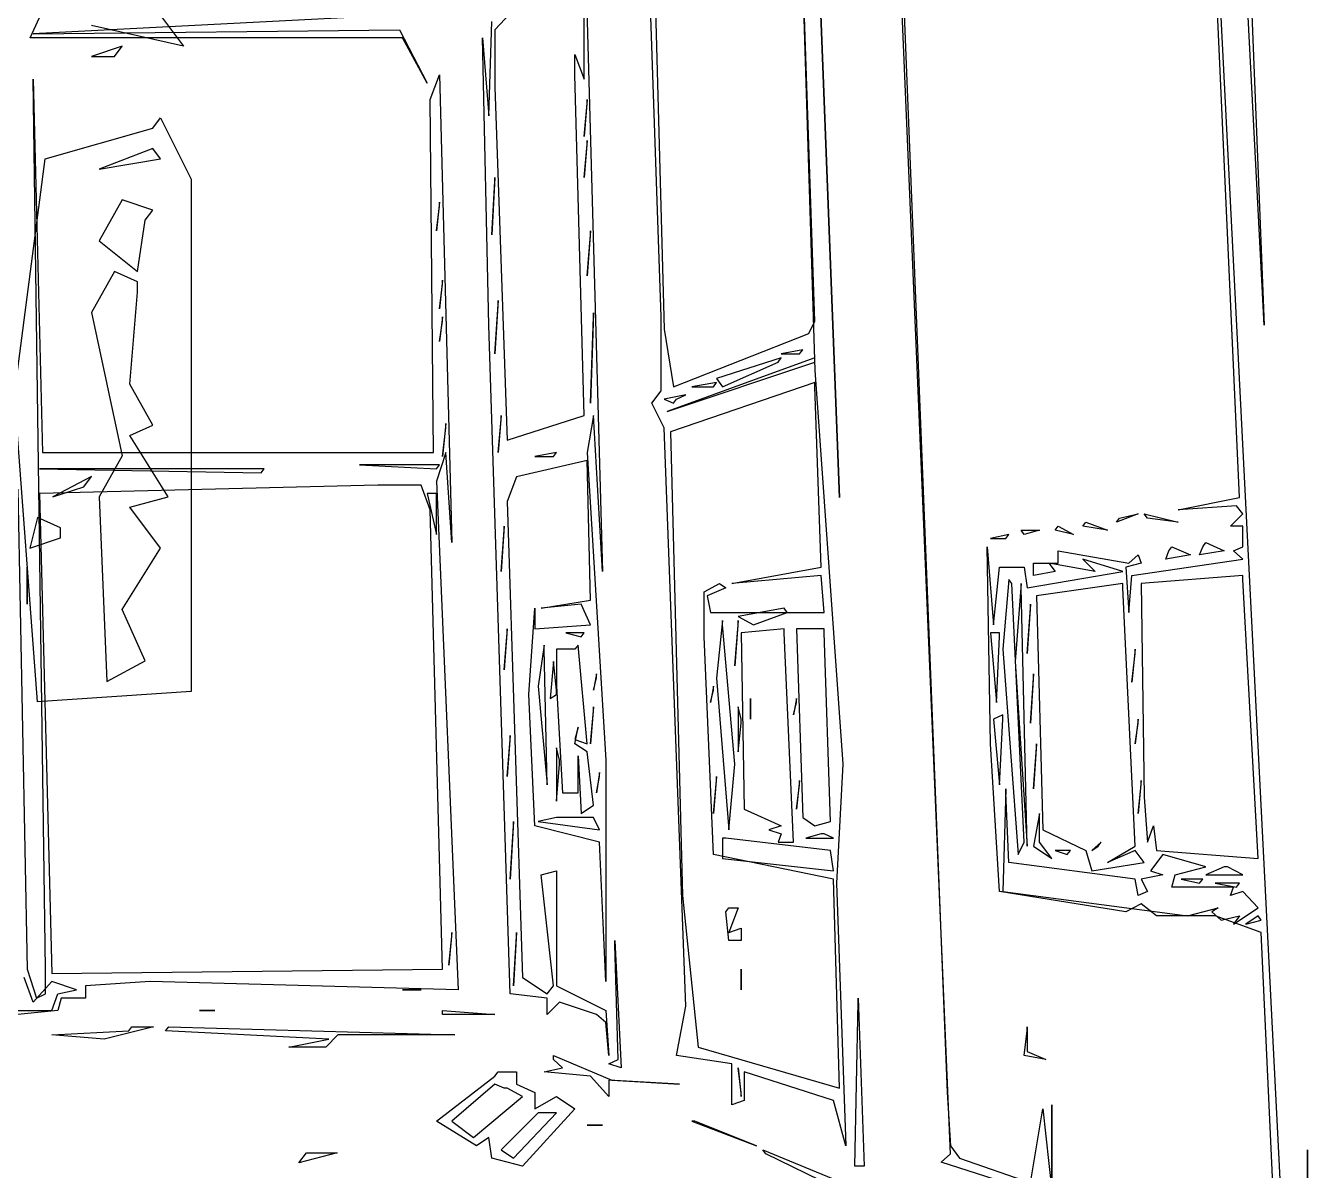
# Model space of a CAD drawing. Extents: x 10 to 24926, y 26 to 24942.
# Drawn here: x 5913 to 9980, y 2578 to 6211 of the extents above; entities that cross this region are included whole.
import ezdxf

# ---------------------------------------------------------------- set-up
doc = ezdxf.new("R2010")
doc.units = 0

msp = doc.modelspace()

# ---------------------------------------------------------------- linework, layer by layer
for p, q in [((9843.75, 5260.4167, 1895.8333), (9677.7344, 8463.5417, 614.5833)), ((9765.625, 4713.5417, 2114.5833), (9609.375, 8125, 750)), ((9609.375, 8125, 750), (9912.1094, 2187.5, 3125)), ((8847.6562, 2630.2083, 2947.9167), (8642.5781, 7486.9792, 1005.2083)), ((8652.3438, 7460.9375, 1015.625), (8837.8906, 2825.5208, 2869.7917)), ((8398.4375, 7239.5833, 1104.1667), (8496.0938, 4713.5417, 2114.5833)), ((8496.0938, 4713.5417, 2114.5833), (8398.4375, 7226.5625, 1109.375)), ((8417.9688, 5273.4375, 1890.625), (8359.375, 6979.1667, 1208.3333)), ((8359.375, 6979.1667, 1208.3333), (8417.9688, 5117.1875, 1953.125)), ((9775.3906, 6966.1458, 1213.5417), (9843.75, 5260.4167, 1895.8333)), ((7929.6875, 5286.4583, 1885.4167), (7880.8594, 6718.75, 1312.5)), ((7900.3906, 6692.7083, 1322.9167), (7939.4531, 5247.3958, 1901.0417)), ((7685.5469, 6549.4792, 1380.2083), (7744.1406, 4479.1667, 2208.3333)), ((7685.5469, 6041.6667, 1583.3333), (7685.5469, 6536.4583, 1385.4167)), ((7656.25, 6471.3542, 1411.4583), (7402.3438, 6197.9167, 1520.8333)), ((5927.7344, 6171.875, 1531.25), (5957.0312, 6236.9792, 1505.2083)), ((6943.3594, 6236.9792, 1505.2083), (5937.5, 6184.8958, 1526.0417)), ((6341.2324, 6243.675, 7492.41), (6414.4005, 6146.1176, 7531.433)), ((7382.8125, 5924.4792, 1630.2083), (7392.5781, 6223.9583, 1510.4167)), ((5937.5, 6184.8958, 1526.0417), (7099.6094, 6197.9167, 1520.8333)), ((6414.4005, 6146.1176, 7531.433), (6121.7282, 6211.1559, 7505.4177)), ((7099.6094, 6197.9167, 1520.8333), (7187.5, 6028.6458, 1588.5417)), ((7402.3438, 6197.9167, 1520.8333), (7402.3438, 6015.625, 1593.75)), ((7109.375, 6171.875, 1531.25), (5927.7344, 6171.875, 1531.25)), ((6219.2856, 6146.1176, 7531.433), (6121.7282, 6113.5984, 7544.4406)), ((6194.8963, 6113.5984, 7544.4406), (6219.2856, 6146.1176, 7531.433)), ((7187.5, 6028.6458, 1588.5417), (7109.375, 6171.875, 1531.25)), ((7382.8125, 5260.4167, 1895.8333), (7363.2812, 6171.875, 1531.25)), ((7363.2812, 6171.875, 1531.25), (7382.8125, 5924.4792, 1630.2083)), ((6121.7282, 6113.5984, 7544.4406), (6194.8963, 6113.5984, 7544.4406)), ((7656.25, 6054.6875, 1578.125), (7656.25, 6119.7917, 1552.0833)), ((7656.25, 6119.7917, 1552.0833), (7685.5469, 6041.6667, 1583.3333)), ((5976.5625, 3216.1458, 2713.5417), (5937.5, 6041.6667, 1583.3333)), ((5937.5, 6041.6667, 1583.3333), (5966.7969, 4856.7708, 2057.2917)), ((7197.2656, 5976.5625, 1609.375), (7226.5625, 6054.6875, 1578.125)), ((7226.5625, 6054.6875, 1578.125), (7265.625, 4570.3125, 2171.875)), ((7685.5469, 4973.9583, 2010.4167), (7656.25, 6054.6875, 1578.125)), ((7402.3438, 6015.625, 1593.75), (7441.4062, 4895.8333, 2041.6667)), ((7207.0312, 4856.7708, 2057.2917), (7197.2656, 5976.5625, 1609.375)), ((7695.3125, 5976.5625, 1609.375), (7685.5469, 5859.375, 1656.25)), ((7685.5469, 5859.375, 1656.25), (7695.3125, 5963.5417, 1614.5833)), ((7695.3125, 5963.5417, 1614.5833), (7695.3125, 5976.5625, 1609.375)), ((6316.8431, 5885.9645, 7635.4942), (6341.2324, 5918.4836, 7622.4866)), ((6341.2324, 5918.4836, 7622.4866), (6438.7898, 5723.3687, 7700.5325)), ((5975.3921, 5788.407, 7674.5172), (6316.8431, 5885.9645, 7635.4942)), ((6316.8431, 5820.9262, 7661.5095), (6146.1176, 5755.8879, 7687.5248)), ((6341.2324, 5788.407, 7674.5172), (6316.8431, 5820.9262, 7661.5095)), ((7695.3125, 5846.3542, 1661.4583), (7685.5469, 5729.1667, 1708.3333)), ((7685.5469, 5729.1667, 1708.3333), (7695.3125, 5833.3333, 1666.6667)), ((7695.3125, 5833.3333, 1666.6667), (7695.3125, 5846.3542, 1661.4583)), ((5877.8347, 5040.4668, 7973.6933), (5975.3921, 5788.407, 7674.5172)), ((6146.1176, 5755.8879, 7687.5248), (6341.2324, 5788.407, 7674.5172)), ((6438.7898, 5723.3687, 7700.5325), (6438.7898, 4097.4117, 8350.9153)), ((7402.3438, 5729.1667, 1708.3333), (7392.5781, 5546.875, 1781.25)), ((7392.5781, 5546.875, 1781.25), (7402.3438, 5716.1458, 1713.5417)), ((7402.3438, 5716.1458, 1713.5417), (7402.3438, 5729.1667, 1708.3333)), ((6219.2856, 5658.3305, 7726.5478), (6146.1176, 5528.2539, 7778.5784)), ((6316.8431, 5625.8113, 7739.5555), (6219.2856, 5658.3305, 7726.5478)), ((6292.4537, 5593.2922, 7752.5631), (6316.8431, 5625.8113, 7739.5555)), ((7226.5625, 5651.0417, 1739.5833), (7216.7969, 5559.8958, 1776.0417)), ((7216.7969, 5559.8958, 1776.0417), (7226.5625, 5638.0208, 1744.7917)), ((7226.5625, 5638.0208, 1744.7917), (7226.5625, 5651.0417, 1739.5833)), ((6268.0644, 5430.6965, 7817.6014), (6292.4537, 5593.2922, 7752.5631)), ((7705.0781, 5559.8958, 1776.0417), (7695.3125, 5416.6667, 1833.3333)), ((7695.3125, 5416.6667, 1833.3333), (7705.0781, 5546.875, 1781.25)), ((7705.0781, 5546.875, 1781.25), (7705.0781, 5559.8958, 1776.0417)), ((6146.1176, 5528.2539, 7778.5784), (6268.0644, 5430.6965, 7817.6014)), ((6194.8963, 5430.6965, 7817.6014), (6121.7282, 5300.6199, 7869.632)), ((6268.0644, 5398.1773, 7830.6091), (6194.8963, 5430.6965, 7817.6014)), ((6268.0644, 5365.6582, 7843.6167), (6268.0644, 5398.1773, 7830.6091)), ((7236.3281, 5403.6458, 1838.5417), (7226.5625, 5312.5, 1875)), ((7226.5625, 5312.5, 1875), (7236.3281, 5390.625, 1843.75)), ((7236.3281, 5390.625, 1843.75), (7236.3281, 5403.6458, 1838.5417)), ((6243.675, 5072.9859, 7960.6856), (6268.0644, 5365.6582, 7843.6167)), ((7412.1094, 5338.5417, 1864.5833), (7402.3438, 5169.2708, 1932.2917)), ((7412.1094, 5325.5208, 1869.7917), (7412.1094, 5338.5417, 1864.5833)), ((6121.7282, 5300.6199, 7869.632), (6219.2856, 4845.352, 8051.7392)), ((7402.3438, 5169.2708, 1932.2917), (7412.1094, 5325.5208, 1869.7917)), ((7714.8438, 5299.4792, 1880.2083), (7705.0781, 5013.0208, 1994.7917)), ((7714.8438, 5286.4583, 1885.4167), (7714.8438, 5299.4792, 1880.2083)), ((7236.3281, 5286.4583, 1885.4167), (7226.5625, 5208.3333, 1916.6667)), ((7226.5625, 5208.3333, 1916.6667), (7236.3281, 5273.4375, 1890.625)), ((7236.3281, 5273.4375, 1890.625), (7236.3281, 5286.4583, 1885.4167)), ((7451.1719, 3138.0208, 2744.7917), (7382.8125, 5260.4167, 1895.8333)), ((7705.0781, 5013.0208, 1994.7917), (7714.8438, 5286.4583, 1885.4167)), ((7929.6875, 5052.0833, 1979.1667), (7929.6875, 5286.4583, 1885.4167)), ((7939.4531, 5247.3958, 1901.0417), (7968.75, 5065.1042, 1973.9583)), ((8398.4375, 5234.375, 1906.25), (8417.9688, 5273.4375, 1890.625)), ((7968.75, 5065.1042, 1973.9583), (8398.4375, 5234.375, 1906.25)), ((8378.9062, 5182.2917, 1927.0833), (8310.5469, 5169.2708, 1932.2917)), ((8310.5469, 5169.2708, 1932.2917), (8369.1406, 5169.2708, 1932.2917)), ((8369.1406, 5169.2708, 1932.2917), (8378.9062, 5182.2917, 1927.0833)), ((8417.9688, 5156.25, 1937.5), (7949.2188, 4986.9792, 2005.2083)), ((7949.2188, 4986.9792, 2005.2083), (8417.9688, 5143.2292, 1942.7083)), ((8310.5469, 5156.25, 1937.5), (8105.4688, 5091.1458, 1963.5417)), ((8125, 5065.1042, 1973.9583), (8300.7812, 5143.2292, 1942.7083)), ((8300.7812, 5143.2292, 1942.7083), (8310.5469, 5156.25, 1937.5)), ((8417.9688, 5143.2292, 1942.7083), (8417.9688, 5156.25, 1937.5)), ((8105.4688, 5091.1458, 1963.5417), (8125, 5065.1042, 1973.9583)), ((8417.9688, 5117.1875, 1953.125), (8505.8594, 3867.1875, 2453.125)), ((6316.8431, 4942.9094, 8012.7162), (6243.675, 5072.9859, 7960.6856)), ((7900.3906, 5013.0208, 1994.7917), (7929.6875, 5052.0833, 1979.1667)), ((8417.9688, 5078.125, 1968.75), (7958.9844, 4921.875, 2031.25)), ((8105.4688, 5078.125, 1968.75), (8027.3438, 5065.1042, 1973.9583)), ((8027.3438, 5065.1042, 1973.9583), (8095.7031, 5065.1042, 1973.9583)), ((8095.7031, 5065.1042, 1973.9583), (8105.4688, 5078.125, 1968.75)), ((8417.9688, 5065.1042, 1973.9583), (8417.9688, 5078.125, 1968.75)), ((8437.5, 4492.1875, 2203.125), (8417.9688, 5065.1042, 1973.9583)), ((5951.0027, 4064.8926, 8363.923), (5877.8347, 5040.4668, 7973.6933)), ((7939.4531, 4934.8958, 2026.0417), (7900.3906, 5013.0208, 1994.7917)), ((8007.8125, 5039.0625, 1984.375), (7939.4531, 5026.0417, 1989.5833)), ((7939.4531, 5026.0417, 1989.5833), (7968.75, 5013.0208, 1994.7917)), ((7968.75, 5013.0208, 1994.7917), (7978.5156, 5026.0417, 1989.5833)), ((7978.5156, 5026.0417, 1989.5833), (8007.8125, 5039.0625, 1984.375)), ((7421.875, 4973.9583, 2010.4167), (7412.1094, 4856.7708, 2057.2917)), ((7421.875, 4960.9375, 2015.625), (7421.875, 4973.9583, 2010.4167)), ((7441.4062, 4895.8333, 2041.6667), (7685.5469, 4973.9583, 2010.4167)), ((7714.8438, 4973.9583, 2010.4167), (7695.3125, 4856.7708, 2057.2917)), ((7744.1406, 4479.1667, 2208.3333), (7714.8438, 4973.9583, 2010.4167)), ((6243.675, 4910.3902, 8025.7239), (6316.8431, 4942.9094, 8012.7162)), ((7246.0938, 4947.9167, 2020.8333), (7236.3281, 4843.75, 2062.5)), ((7236.3281, 4843.75, 2062.5), (7246.0938, 4934.8958, 2026.0417)), ((7246.0938, 4934.8958, 2026.0417), (7246.0938, 4947.9167, 2020.8333)), ((7412.1094, 4856.7708, 2057.2917), (7421.875, 4960.9375, 2015.625)), ((8007.8125, 3098.9583, 2760.4167), (7939.4531, 4934.8958, 2026.0417)), ((7958.9844, 4921.875, 2031.25), (7998.0469, 3450.5208, 2619.7917)), ((6365.6218, 4715.2754, 8103.7698), (6243.675, 4910.3902, 8025.7239)), ((5966.7969, 4856.7708, 2057.2917), (7207.0312, 4856.7708, 2057.2917)), ((6219.2856, 4845.352, 8051.7392), (6146.1176, 4715.2754, 8103.7698)), ((7246.0938, 4856.7708, 2057.2917), (7216.7969, 4765.625, 2093.75)), ((7265.625, 4570.3125, 2171.875), (7246.0938, 4856.7708, 2057.2917)), ((7597.6562, 4856.7708, 2057.2917), (7529.2969, 4843.75, 2062.5)), ((7529.2969, 4843.75, 2062.5), (7587.8906, 4843.75, 2062.5)), ((7587.8906, 4843.75, 2062.5), (7597.6562, 4856.7708, 2057.2917)), ((7695.3125, 4856.7708, 2057.2917), (7753.9062, 3880.2083, 2447.9167)), ((6669.9219, 4804.6875, 2078.125), (5957.0312, 4804.6875, 2078.125)), ((5957.0312, 4804.6875, 2078.125), (6660.1562, 4791.6667, 2083.3333)), ((6660.1562, 4791.6667, 2083.3333), (6669.9219, 4804.6875, 2078.125)), ((7226.5625, 4817.7083, 2072.9167), (6972.6562, 4817.7083, 2072.9167)), ((6972.6562, 4817.7083, 2072.9167), (7216.7969, 4804.6875, 2078.125)), ((7216.7969, 4804.6875, 2078.125), (7226.5625, 4817.7083, 2072.9167)), ((7695.3125, 4830.7292, 2067.7083), (7470.7031, 4778.6458, 2088.5417)), ((7705.0781, 4388.0208, 2244.7917), (7695.3125, 4830.7292, 2067.7083)), ((6121.7282, 4780.3137, 8077.7545), (5999.7814, 4715.2754, 8103.7698)), ((6097.3389, 4747.7945, 8090.7622), (6121.7282, 4780.3137, 8077.7545)), ((7216.7969, 4765.625, 2093.75), (7285.1562, 3151.0417, 2739.5833)), ((7470.7031, 4778.6458, 2088.5417), (7441.4062, 4700.5208, 2119.7917)), ((5888.6719, 4739.5833, 2104.1667), (5917.9688, 3216.1458, 2713.5417)), ((7031.25, 4752.6042, 2098.9583), (5957.0312, 4726.5625, 2109.375)), ((5957.0312, 4726.5625, 2109.375), (5996.0938, 3203.125, 2718.75)), ((5999.7814, 4715.2754, 8103.7698), (6097.3389, 4747.7945, 8090.7622)), ((7041.0156, 4752.6042, 2098.9583), (7031.25, 4752.6042, 2098.9583)), ((7167.9688, 4752.6042, 2098.9583), (7041.0156, 4752.6042, 2098.9583)), ((7197.2656, 4674.4792, 2130.2083), (7167.9688, 4752.6042, 2098.9583)), ((7216.7969, 4726.5625, 2109.375), (7187.5, 4726.5625, 2109.375)), ((7187.5, 4726.5625, 2109.375), (7216.7969, 4596.3542, 2161.4583)), ((7216.7969, 4713.5417, 2114.5833), (7216.7969, 4726.5625, 2109.375)), ((6146.1176, 4715.2754, 8103.7698), (6170.5069, 4129.9309, 8337.9077)), ((6243.675, 4682.7562, 8116.7775), (6365.6218, 4715.2754, 8103.7698)), ((6341.2324, 4552.6797, 8168.8081), (6243.675, 4682.7562, 8116.7775)), ((7216.7969, 4596.3542, 2161.4583), (7216.7969, 4713.5417, 2114.5833)), ((7441.4062, 4700.5208, 2119.7917), (7490.2344, 3190.1042, 2723.9583)), ((9570.3125, 4674.4792, 2130.2083), (9765.625, 4713.5417, 2114.5833)), ((9755.8594, 4687.5, 2125), (9570.3125, 4674.4792, 2130.2083)), ((9775.3906, 4661.4583, 2135.4167), (9755.8594, 4687.5, 2125)), ((5951.0027, 4650.2371, 8129.7852), (5926.6134, 4552.6797, 8168.8081)), ((6024.1708, 4617.718, 8142.7928), (5951.0027, 4650.2371, 8129.7852)), ((7236.3281, 3216.1458, 2713.5417), (7197.2656, 4674.4792, 2130.2083)), ((9443.3594, 4661.4583, 2135.4167), (9375, 4635.4167, 2145.8333)), ((9375, 4635.4167, 2145.8333), (9384.7656, 4648.4375, 2140.625)), ((9384.7656, 4648.4375, 2140.625), (9443.3594, 4661.4583, 2135.4167)), ((9462.8906, 4661.4583, 2135.4167), (9570.3125, 4635.4167, 2145.8333)), ((9472.6562, 4648.4375, 2140.625), (9462.8906, 4661.4583, 2135.4167)), ((9570.3125, 4635.4167, 2145.8333), (9472.6562, 4648.4375, 2140.625)), ((9736.3281, 4622.3958, 2151.0417), (9775.3906, 4661.4583, 2135.4167)), ((6024.1708, 4585.1988, 8155.8005), (6024.1708, 4617.718, 8142.7928)), ((7431.6406, 4622.3958, 2151.0417), (7421.875, 4479.1667, 2208.3333)), ((7421.875, 4479.1667, 2208.3333), (7431.6406, 4609.375, 2156.25)), ((7431.6406, 4609.375, 2156.25), (7431.6406, 4622.3958, 2151.0417)), ((9033.2031, 4596.3542, 2161.4583), (8974.6094, 4583.3333, 2166.6667)), ((9023.4375, 4583.3333, 2166.6667), (9033.2031, 4596.3542, 2161.4583)), ((9072.2656, 4609.375, 2156.25), (9130.8594, 4609.375, 2156.25)), ((9082.0312, 4596.3542, 2161.4583), (9072.2656, 4609.375, 2156.25)), ((9130.8594, 4609.375, 2156.25), (9082.0312, 4596.3542, 2161.4583)), ((9179.6875, 4609.375, 2156.25), (9189.4531, 4622.3958, 2151.0417)), ((9238.2812, 4596.3542, 2161.4583), (9179.6875, 4609.375, 2156.25)), ((9189.4531, 4622.3958, 2151.0417), (9238.2812, 4596.3542, 2161.4583)), ((9267.5781, 4622.3958, 2151.0417), (9277.3438, 4635.4167, 2145.8333)), ((9345.7031, 4609.375, 2156.25), (9267.5781, 4622.3958, 2151.0417)), ((9277.3438, 4635.4167, 2145.8333), (9345.7031, 4609.375, 2156.25)), ((9775.3906, 4622.3958, 2151.0417), (9736.3281, 4622.3958, 2151.0417)), ((9775.3906, 4557.2917, 2177.0833), (9775.3906, 4622.3958, 2151.0417)), ((5926.6134, 4552.6797, 8168.8081), (6024.1708, 4585.1988, 8155.8005)), ((8974.6094, 3932.2917, 2427.0833), (8964.8438, 4557.2917, 2177.0833)), ((8964.8438, 4557.2917, 2177.0833), (8984.375, 4309.8958, 2276.0417)), ((8974.6094, 4583.3333, 2166.6667), (9023.4375, 4583.3333, 2166.6667)), ((9541.0156, 4544.2708, 2182.2917), (9550.7812, 4557.2917, 2177.0833)), ((9550.7812, 4557.2917, 2177.0833), (9609.375, 4531.25, 2187.5)), ((9638.6719, 4531.25, 2187.5), (9648.4375, 4557.2917, 2177.0833)), ((9648.4375, 4557.2917, 2177.0833), (9658.2031, 4570.3125, 2171.875)), ((9658.2031, 4570.3125, 2171.875), (9716.7969, 4544.2708, 2182.2917)), ((9746.0938, 4544.2708, 2182.2917), (9775.3906, 4557.2917, 2177.0833)), ((6219.2856, 4357.5648, 8246.8541), (6341.2324, 4552.6797, 8168.8081)), ((9189.4531, 4505.2083, 2197.9167), (9189.4531, 4544.2708, 2182.2917)), ((9189.4531, 4544.2708, 2182.2917), (9414.0625, 4505.2083, 2197.9167)), ((9394.5312, 4479.1667, 2208.3333), (9267.5781, 4518.2292, 2192.7083)), ((9267.5781, 4518.2292, 2192.7083), (9306.6406, 4479.1667, 2208.3333)), ((9414.0625, 4505.2083, 2197.9167), (9443.3594, 4531.25, 2187.5)), ((9423.8281, 4466.1458, 2213.5417), (9775.3906, 4518.2292, 2192.7083)), ((9443.3594, 4531.25, 2187.5), (9453.125, 4505.2083, 2197.9167)), ((9531.25, 4518.2292, 2192.7083), (9541.0156, 4544.2708, 2182.2917)), ((9609.375, 4531.25, 2187.5), (9531.25, 4518.2292, 2192.7083)), ((9716.7969, 4544.2708, 2182.2917), (9638.6719, 4531.25, 2187.5)), ((9775.3906, 4518.2292, 2192.7083), (9746.0938, 4544.2708, 2182.2917)), ((5917.9688, 4492.1875, 2203.125), (5917.9688, 4375, 2250)), ((5917.9688, 4479.1667, 2208.3333), (5917.9688, 4492.1875, 2203.125)), ((5917.9688, 4375, 2250), (5917.9688, 4479.1667, 2208.3333)), ((8154.2969, 4440.1042, 2223.9583), (8437.5, 4492.1875, 2203.125)), ((8984.375, 4309.8958, 2276.0417), (9003.9062, 4492.1875, 2203.125)), ((9003.9062, 4492.1875, 2203.125), (9082.0312, 4492.1875, 2203.125)), ((9082.0312, 4492.1875, 2203.125), (9091.7969, 4427.0833, 2229.1667)), ((9091.7969, 4427.0833, 2229.1667), (9394.5312, 4479.1667, 2208.3333)), ((9111.3281, 4466.1458, 2213.5417), (9111.3281, 4505.2083, 2197.9167)), ((9111.3281, 4505.2083, 2197.9167), (9189.4531, 4505.2083, 2197.9167)), ((9179.6875, 4479.1667, 2208.3333), (9111.3281, 4466.1458, 2213.5417)), ((9306.6406, 4479.1667, 2208.3333), (9160.1562, 4505.2083, 2197.9167)), ((9160.1562, 4505.2083, 2197.9167), (9179.6875, 4479.1667, 2208.3333)), ((9453.125, 4505.2083, 2197.9167), (9404.2969, 4492.1875, 2203.125)), ((9404.2969, 4492.1875, 2203.125), (9414.0625, 4348.9583, 2260.4167)), ((8066.4062, 4414.0625, 2234.375), (8115.2344, 4440.1042, 2223.9583)), ((8115.2344, 4440.1042, 2223.9583), (8134.7656, 4427.0833, 2229.1667)), ((8437.5, 4466.1458, 2213.5417), (8154.2969, 4440.1042, 2223.9583)), ((8447.2656, 4348.9583, 2260.4167), (8437.5, 4466.1458, 2213.5417)), ((9033.2031, 4453.125, 2218.75), (9013.6719, 4231.7708, 2307.2917)), ((9042.9688, 4440.1042, 2223.9583), (9033.2031, 4453.125, 2218.75)), ((9082.0312, 3619.7917, 2552.0833), (9042.9688, 4440.1042, 2223.9583)), ((9072.2656, 4440.1042, 2223.9583), (9052.7344, 4192.7083, 2322.9167)), ((9072.2656, 4427.0833, 2229.1667), (9072.2656, 4440.1042, 2223.9583)), ((9394.5312, 4440.1042, 2223.9583), (9121.0938, 4401.0417, 2239.5833)), ((9394.5312, 4427.0833, 2229.1667), (9394.5312, 4440.1042, 2223.9583)), ((9414.0625, 4348.9583, 2260.4167), (9423.8281, 4466.1458, 2213.5417)), ((9775.3906, 4466.1458, 2213.5417), (9453.125, 4440.1042, 2223.9583)), ((9453.125, 4440.1042, 2223.9583), (9462.8906, 3763.0208, 2494.7917)), ((9775.3906, 4453.125, 2218.75), (9775.3906, 4466.1458, 2213.5417)), ((9824.2188, 3567.7083, 2572.9167), (9775.3906, 4453.125, 2218.75)), ((8066.4062, 4270.8333, 2291.6667), (8066.4062, 4414.0625, 2234.375)), ((8134.7656, 4427.0833, 2229.1667), (8076.1719, 4401.0417, 2239.5833)), ((8076.1719, 4401.0417, 2239.5833), (8085.9375, 4348.9583, 2260.4167)), ((9091.7969, 3606.7708, 2557.2917), (9072.2656, 4427.0833, 2229.1667)), ((9121.0938, 4401.0417, 2239.5833), (9140.625, 3658.8542, 2536.4583)), ((9433.5938, 3606.7708, 2557.2917), (9394.5312, 4427.0833, 2229.1667)), ((6292.4537, 4194.9691, 8311.8923), (6219.2856, 4357.5648, 8246.8541)), ((7509.7656, 4088.5417, 2364.5833), (7529.2969, 4361.9792, 2255.2083)), ((7529.2969, 4361.9792, 2255.2083), (7529.2969, 4296.875, 2281.25)), ((7548.8281, 4361.9792, 2255.2083), (7705.0781, 4388.0208, 2244.7917)), ((7675.7812, 4375, 2250), (7548.8281, 4361.9792, 2255.2083)), ((7705.0781, 4309.8958, 2276.0417), (7675.7812, 4375, 2250)), ((8320.3125, 4361.9792, 2255.2083), (8173.8281, 4335.9375, 2265.625)), ((8330.0781, 4348.9583, 2260.4167), (8320.3125, 4361.9792, 2255.2083)), ((9101.5625, 4375, 2250), (9091.7969, 4218.75, 2312.5)), ((9091.7969, 4218.75, 2312.5), (9101.5625, 4361.9792, 2255.2083)), ((9101.5625, 4361.9792, 2255.2083), (9101.5625, 4375, 2250)), ((8085.9375, 4348.9583, 2260.4167), (8447.2656, 4348.9583, 2260.4167)), ((8125, 4322.9167, 2270.8333), (8105.4688, 4140.625, 2343.75)), ((8125, 4309.8958, 2276.0417), (8125, 4322.9167, 2270.8333)), ((8173.8281, 4322.9167, 2270.8333), (8164.0625, 4179.6875, 2328.125)), ((8173.8281, 4335.9375, 2265.625), (8222.6562, 4309.8958, 2276.0417)), ((8173.8281, 4309.8958, 2276.0417), (8173.8281, 4322.9167, 2270.8333)), ((8222.6562, 4309.8958, 2276.0417), (8330.0781, 4348.9583, 2260.4167)), ((7441.4062, 4296.875, 2281.25), (7431.6406, 4166.6667, 2333.3333)), ((7431.6406, 4166.6667, 2333.3333), (7441.4062, 4283.8542, 2286.4583)), ((7441.4062, 4283.8542, 2286.4583), (7441.4062, 4296.875, 2281.25)), ((7529.2969, 4296.875, 2281.25), (7705.0781, 4309.8958, 2276.0417)), ((7685.5469, 4283.8542, 2286.4583), (7626.9531, 4283.8542, 2286.4583)), ((7626.9531, 4283.8542, 2286.4583), (7675.7812, 4270.8333, 2291.6667)), ((7675.7812, 4270.8333, 2291.6667), (7685.5469, 4283.8542, 2286.4583)), ((8095.7031, 3580.7292, 2567.7083), (8066.4062, 4270.8333, 2291.6667)), ((8164.0625, 3867.1875, 2453.125), (8125, 4309.8958, 2276.0417)), ((8164.0625, 4179.6875, 2328.125), (8173.8281, 4309.8958, 2276.0417)), ((8320.3125, 4296.875, 2281.25), (8183.5938, 4283.8542, 2286.4583)), ((8183.5938, 4283.8542, 2286.4583), (8193.3594, 3723.9583, 2510.4167)), ((8320.3125, 4283.8542, 2286.4583), (8320.3125, 4296.875, 2281.25)), ((8349.6094, 3619.7917, 2552.0833), (8320.3125, 4283.8542, 2286.4583)), ((8447.2656, 4296.875, 2281.25), (8359.375, 4296.875, 2281.25)), ((8359.375, 4296.875, 2281.25), (8378.9062, 3697.9167, 2520.8333)), ((8447.2656, 4283.8542, 2286.4583), (8447.2656, 4296.875, 2281.25)), ((8466.7969, 3684.8958, 2526.0417), (8447.2656, 4283.8542, 2286.4583)), ((9003.9062, 4283.8542, 2286.4583), (8974.6094, 4283.8542, 2286.4583)), ((8974.6094, 4283.8542, 2286.4583), (8994.1406, 4062.5, 2375)), ((8994.1406, 4062.5, 2375), (9003.9062, 4270.8333, 2291.6667)), ((9003.9062, 4270.8333, 2291.6667), (9003.9062, 4283.8542, 2286.4583)), ((7558.5938, 4244.7917, 2302.0833), (7539.0625, 4114.5833, 2354.1667)), ((7558.5938, 4231.7708, 2307.2917), (7558.5938, 4244.7917, 2302.0833)), ((7568.3594, 3802.0833, 2479.1667), (7558.5938, 4231.7708, 2307.2917)), ((7656.25, 4231.7708, 2307.2917), (7597.6562, 4231.7708, 2307.2917)), ((7597.6562, 4231.7708, 2307.2917), (7597.6562, 4114.5833, 2354.1667)), ((7666.0156, 4244.7917, 2302.0833), (7656.25, 4231.7708, 2307.2917)), ((7695.3125, 3932.2917, 2427.0833), (7666.0156, 4244.7917, 2302.0833)), ((9013.6719, 4231.7708, 2307.2917), (9062.5, 3580.7292, 2567.7083)), ((9433.5938, 4231.7708, 2307.2917), (9423.8281, 4127.6042, 2348.9583)), ((9433.5938, 4218.75, 2312.5), (9433.5938, 4231.7708, 2307.2917)), ((6170.5069, 4129.9309, 8337.9077), (6292.4537, 4194.9691, 8311.8923)), ((7587.8906, 4192.7083, 2322.9167), (7578.125, 4075.5208, 2369.7917)), ((7597.6562, 4101.5625, 2359.375), (7587.8906, 4192.7083, 2322.9167)), ((9052.7344, 4192.7083, 2322.9167), (9091.7969, 3606.7708, 2557.2917)), ((9423.8281, 4127.6042, 2348.9583), (9433.5938, 4218.75, 2312.5)), ((7724.6094, 4153.6458, 2338.5417), (7714.8438, 4101.5625, 2359.375)), ((7724.6094, 4140.625, 2343.75), (7724.6094, 4153.6458, 2338.5417)), ((9111.3281, 4153.6458, 2338.5417), (9101.5625, 3997.3958, 2401.0417)), ((9111.3281, 4140.625, 2343.75), (9111.3281, 4153.6458, 2338.5417)), ((7539.0625, 4114.5833, 2354.1667), (7568.3594, 3802.0833, 2479.1667)), ((7597.6562, 4114.5833, 2354.1667), (7617.1875, 3776.0417, 2489.5833)), ((7714.8438, 4101.5625, 2359.375), (7724.6094, 4140.625, 2343.75)), ((8095.7031, 4114.5833, 2354.1667), (8085.9375, 4062.5, 2375)), ((8095.7031, 4101.5625, 2359.375), (8095.7031, 4114.5833, 2354.1667)), ((8105.4688, 4140.625, 2343.75), (8144.5312, 3658.8542, 2536.4583)), ((9101.5625, 3997.3958, 2401.0417), (9111.3281, 4140.625, 2343.75)), ((6438.7898, 4097.4117, 8350.9153), (5951.0027, 4064.8926, 8363.923)), ((7529.2969, 3671.875, 2531.25), (7509.7656, 4088.5417, 2364.5833)), ((7578.125, 4075.5208, 2369.7917), (7597.6562, 4088.5417, 2364.5833)), ((7597.6562, 4088.5417, 2364.5833), (7597.6562, 4101.5625, 2359.375)), ((8085.9375, 4062.5, 2375), (8095.7031, 4101.5625, 2359.375)), ((8212.8906, 4075.5208, 2369.7917), (8212.8906, 4010.4167, 2395.8333)), ((8212.8906, 4062.5, 2375), (8212.8906, 4075.5208, 2369.7917)), ((8359.375, 4075.5208, 2369.7917), (8349.6094, 4023.4375, 2390.625)), ((8359.375, 4062.5, 2375), (8359.375, 4075.5208, 2369.7917)), ((7714.8438, 4049.4792, 2380.2083), (7705.0781, 3932.2917, 2427.0833)), ((7705.0781, 3932.2917, 2427.0833), (7714.8438, 4036.4583, 2385.4167)), ((7714.8438, 4036.4583, 2385.4167), (7714.8438, 4049.4792, 2380.2083)), ((8183.5938, 4010.4167, 2395.8333), (8173.8281, 4049.4792, 2380.2083)), ((8173.8281, 4049.4792, 2380.2083), (8173.8281, 3906.25, 2437.5)), ((8212.8906, 4010.4167, 2395.8333), (8212.8906, 4062.5, 2375)), ((8349.6094, 4023.4375, 2390.625), (8359.375, 4062.5, 2375)), ((8173.8281, 3906.25, 2437.5), (8183.5938, 3997.3958, 2401.0417)), ((8183.5938, 3997.3958, 2401.0417), (8183.5938, 4010.4167, 2395.8333)), ((9013.6719, 4023.4375, 2390.625), (8984.375, 4010.4167, 2395.8333)), ((8984.375, 4010.4167, 2395.8333), (9003.9062, 3802.0833, 2479.1667)), ((9003.9062, 3802.0833, 2479.1667), (9013.6719, 4010.4167, 2395.8333)), ((9013.6719, 4010.4167, 2395.8333), (9013.6719, 4023.4375, 2390.625)), ((9443.3594, 4010.4167, 2395.8333), (9433.5938, 3932.2917, 2427.0833)), ((9433.5938, 3932.2917, 2427.0833), (9443.3594, 3997.3958, 2401.0417)), ((9443.3594, 3997.3958, 2401.0417), (9443.3594, 4010.4167, 2395.8333)), ((7451.1719, 3958.3333, 2416.6667), (7441.4062, 3828.125, 2468.75)), ((7451.1719, 3945.3125, 2421.875), (7451.1719, 3958.3333, 2416.6667)), ((7656.25, 3932.2917, 2427.0833), (7666.0156, 3984.375, 2406.25)), ((7666.0156, 3984.375, 2406.25), (7656.25, 3945.3125, 2421.875)), ((7441.4062, 3828.125, 2468.75), (7451.1719, 3945.3125, 2421.875)), ((7607.4219, 3880.2083, 2447.9167), (7597.6562, 3919.2708, 2432.2917)), ((7597.6562, 3919.2708, 2432.2917), (7597.6562, 3750, 2500)), ((7656.25, 3945.3125, 2421.875), (7695.3125, 3932.2917, 2427.0833)), ((7695.3125, 3906.25, 2437.5), (7656.25, 3932.2917, 2427.0833)), ((7714.8438, 3736.9792, 2505.2083), (7695.3125, 3906.25, 2437.5)), ((9003.9062, 3463.5417, 2614.5833), (8974.6094, 3932.2917, 2427.0833)), ((9121.0938, 3932.2917, 2427.0833), (9111.3281, 3789.0625, 2484.375)), ((9111.3281, 3789.0625, 2484.375), (9121.0938, 3919.2708, 2432.2917)), ((9121.0938, 3919.2708, 2432.2917), (9121.0938, 3932.2917, 2427.0833)), ((7597.6562, 3750, 2500), (7607.4219, 3867.1875, 2453.125)), ((7607.4219, 3867.1875, 2453.125), (7607.4219, 3880.2083, 2447.9167)), ((7666.0156, 3776.0417, 2489.5833), (7666.0156, 3893.2292, 2442.7083)), ((7666.0156, 3893.2292, 2442.7083), (7675.7812, 3710.9375, 2515.625)), ((7753.9062, 3880.2083, 2447.9167), (7753.9062, 3177.0833, 2729.1667)), ((8144.5312, 3658.8542, 2536.4583), (8164.0625, 3867.1875, 2453.125)), ((8505.8594, 3867.1875, 2453.125), (8486.3281, 3489.5833, 2604.1667)), ((7734.375, 3841.1458, 2463.5417), (7724.6094, 3776.0417, 2489.5833)), ((7724.6094, 3776.0417, 2489.5833), (7734.375, 3828.125, 2468.75)), ((7734.375, 3828.125, 2468.75), (7734.375, 3841.1458, 2463.5417)), ((8105.4688, 3828.125, 2468.75), (8095.7031, 3710.9375, 2515.625)), ((8105.4688, 3815.1042, 2473.9583), (8105.4688, 3828.125, 2468.75)), ((8095.7031, 3710.9375, 2515.625), (8105.4688, 3815.1042, 2473.9583)), ((8369.1406, 3815.1042, 2473.9583), (8359.375, 3723.9583, 2510.4167)), ((8359.375, 3723.9583, 2510.4167), (8369.1406, 3802.0833, 2479.1667)), ((8369.1406, 3802.0833, 2479.1667), (8369.1406, 3815.1042, 2473.9583)), ((9023.4375, 3789.0625, 2484.375), (9013.6719, 3463.5417, 2614.5833)), ((9023.4375, 3776.0417, 2489.5833), (9023.4375, 3789.0625, 2484.375)), ((9453.125, 3815.1042, 2473.9583), (9443.3594, 3710.9375, 2515.625)), ((9443.3594, 3710.9375, 2515.625), (9453.125, 3802.0833, 2479.1667)), ((9453.125, 3802.0833, 2479.1667), (9453.125, 3815.1042, 2473.9583)), ((7617.1875, 3776.0417, 2489.5833), (7666.0156, 3776.0417, 2489.5833)), ((9033.2031, 3554.6875, 2578.125), (9023.4375, 3776.0417, 2489.5833)), ((9462.8906, 3763.0208, 2494.7917), (9472.6562, 3619.7917, 2552.0833)), ((7675.7812, 3710.9375, 2515.625), (7714.8438, 3736.9792, 2505.2083)), ((8193.3594, 3723.9583, 2510.4167), (8310.5469, 3671.875, 2531.25)), ((9130.8594, 3710.9375, 2515.625), (9111.3281, 3606.7708, 2557.2917)), ((9130.8594, 3697.9167, 2520.8333), (9130.8594, 3710.9375, 2515.625)), ((7460.9375, 3684.8958, 2526.0417), (7451.1719, 3502.6042, 2598.9583)), ((7451.1719, 3502.6042, 2598.9583), (7460.9375, 3671.875, 2531.25)), ((7460.9375, 3671.875, 2531.25), (7460.9375, 3684.8958, 2526.0417)), ((7734.375, 3619.7917, 2552.0833), (7529.2969, 3671.875, 2531.25)), ((7597.6562, 3697.9167, 2520.8333), (7539.0625, 3684.8958, 2526.0417)), ((7539.0625, 3684.8958, 2526.0417), (7734.375, 3658.8542, 2536.4583)), ((7607.4219, 3697.9167, 2520.8333), (7597.6562, 3697.9167, 2520.8333)), ((7714.8438, 3697.9167, 2520.8333), (7607.4219, 3697.9167, 2520.8333)), ((7734.375, 3658.8542, 2536.4583), (7714.8438, 3697.9167, 2520.8333)), ((8310.5469, 3671.875, 2531.25), (8271.4844, 3658.8542, 2536.4583)), ((8378.9062, 3697.9167, 2520.8333), (8417.9688, 3671.875, 2531.25)), ((8417.9688, 3671.875, 2531.25), (8466.7969, 3684.8958, 2526.0417)), ((9130.8594, 3619.7917, 2552.0833), (9130.8594, 3697.9167, 2520.8333)), ((9472.6562, 3619.7917, 2552.0833), (9492.1875, 3671.875, 2531.25)), ((9492.1875, 3671.875, 2531.25), (9501.9531, 3593.75, 2562.5)), ((8125, 3632.8125, 2546.875), (8125, 3567.7083, 2572.9167)), ((8134.7656, 3632.8125, 2546.875), (8125, 3632.8125, 2546.875)), ((8466.7969, 3593.75, 2562.5), (8134.7656, 3632.8125, 2546.875)), ((8271.4844, 3658.8542, 2536.4583), (8310.5469, 3645.8333, 2541.6667)), ((8310.5469, 3645.8333, 2541.6667), (8300.7812, 3619.7917, 2552.0833)), ((8437.5, 3645.8333, 2541.6667), (8388.6719, 3632.8125, 2546.875)), ((8388.6719, 3632.8125, 2546.875), (8476.5625, 3632.8125, 2546.875)), ((8447.2656, 3645.8333, 2541.6667), (8437.5, 3645.8333, 2541.6667)), ((8476.5625, 3632.8125, 2546.875), (8447.2656, 3645.8333, 2541.6667)), ((9140.625, 3658.8542, 2536.4583), (9277.3438, 3593.75, 2562.5)), ((7753.9062, 3177.0833, 2729.1667), (7734.375, 3619.7917, 2552.0833)), ((8476.5625, 3502.6042, 2598.9583), (8095.7031, 3580.7292, 2567.7083)), ((8300.7812, 3619.7917, 2552.0833), (8349.6094, 3619.7917, 2552.0833)), ((8476.5625, 3528.6458, 2588.5417), (8466.7969, 3593.75, 2562.5)), ((9062.5, 3580.7292, 2567.7083), (9082.0312, 3619.7917, 2552.0833)), ((9111.3281, 3606.7708, 2557.2917), (9169.9219, 3567.7083, 2572.9167)), ((9169.9219, 3567.7083, 2572.9167), (9130.8594, 3619.7917, 2552.0833)), ((9228.5156, 3593.75, 2562.5), (9179.6875, 3593.75, 2562.5)), ((9179.6875, 3593.75, 2562.5), (9218.75, 3580.7292, 2567.7083)), ((9218.75, 3580.7292, 2567.7083), (9228.5156, 3593.75, 2562.5)), ((9277.3438, 3593.75, 2562.5), (9296.875, 3528.6458, 2588.5417)), ((9326.1719, 3619.7917, 2552.0833), (9296.875, 3593.75, 2562.5)), ((9296.875, 3593.75, 2562.5), (9316.4062, 3606.7708, 2557.2917)), ((9316.4062, 3606.7708, 2557.2917), (9326.1719, 3619.7917, 2552.0833)), ((9345.7031, 3554.6875, 2578.125), (9433.5938, 3606.7708, 2557.2917)), ((9433.5938, 3593.75, 2562.5), (9345.7031, 3554.6875, 2578.125)), ((9462.8906, 3554.6875, 2578.125), (9433.5938, 3593.75, 2562.5)), ((9521.4844, 3580.7292, 2567.7083), (9482.4219, 3528.6458, 2588.5417)), ((9501.9531, 3593.75, 2562.5), (9824.2188, 3567.7083, 2572.9167)), ((9658.2031, 3541.6667, 2583.3333), (9521.4844, 3580.7292, 2567.7083)), ((8125, 3567.7083, 2572.9167), (8476.5625, 3528.6458, 2588.5417)), ((9433.5938, 3502.6042, 2598.9583), (9033.2031, 3554.6875, 2578.125)), ((9296.875, 3528.6458, 2588.5417), (9462.8906, 3554.6875, 2578.125)), ((9560.5469, 3515.625, 2593.75), (9658.2031, 3541.6667, 2583.3333)), ((9716.7969, 3541.6667, 2583.3333), (9658.2031, 3515.625, 2593.75)), ((9726.5625, 3541.6667, 2583.3333), (9716.7969, 3541.6667, 2583.3333)), ((9775.3906, 3515.625, 2593.75), (9726.5625, 3541.6667, 2583.3333)), ((7548.8281, 3515.625, 2593.75), (7597.6562, 3528.6458, 2588.5417)), ((7587.8906, 3164.0625, 2734.375), (7548.8281, 3515.625, 2593.75)), ((7597.6562, 3528.6458, 2588.5417), (7597.6562, 3164.0625, 2734.375)), ((8496.0938, 2838.5417, 2864.5833), (8476.5625, 3502.6042, 2598.9583)), ((9443.3594, 3450.5208, 2619.7917), (9433.5938, 3502.6042, 2598.9583)), ((9521.4844, 3515.625, 2593.75), (9453.125, 3502.6042, 2598.9583)), ((9453.125, 3502.6042, 2598.9583), (9472.6562, 3463.5417, 2614.5833)), ((9482.4219, 3528.6458, 2588.5417), (9521.4844, 3515.625, 2593.75)), ((9550.7812, 3476.5625, 2609.375), (9560.5469, 3515.625, 2593.75)), ((9648.4375, 3502.6042, 2598.9583), (9580.0781, 3502.6042, 2598.9583)), ((9580.0781, 3502.6042, 2598.9583), (9638.6719, 3489.5833, 2604.1667)), ((9638.6719, 3489.5833, 2604.1667), (9648.4375, 3502.6042, 2598.9583)), ((9658.2031, 3515.625, 2593.75), (9775.3906, 3515.625, 2593.75)), ((8486.3281, 3489.5833, 2604.1667), (8515.625, 2656.25, 2937.5)), ((9404.2969, 3398.4375, 2640.625), (9003.9062, 3463.5417, 2614.5833)), ((9013.6719, 3463.5417, 2614.5833), (9599.6094, 3385.4167, 2645.8333)), ((9472.6562, 3463.5417, 2614.5833), (9443.3594, 3450.5208, 2619.7917)), ((9746.0938, 3476.5625, 2609.375), (9550.7812, 3476.5625, 2609.375)), ((9765.625, 3489.5833, 2604.1667), (9687.5, 3489.5833, 2604.1667)), ((9687.5, 3489.5833, 2604.1667), (9755.8594, 3476.5625, 2609.375)), ((9736.3281, 3450.5208, 2619.7917), (9746.0938, 3476.5625, 2609.375)), ((9775.3906, 3463.5417, 2614.5833), (9736.3281, 3450.5208, 2619.7917)), ((9755.8594, 3476.5625, 2609.375), (9765.625, 3489.5833, 2604.1667)), ((9824.2188, 3411.4583, 2635.4167), (9775.3906, 3463.5417, 2614.5833)), ((7998.0469, 3450.5208, 2619.7917), (8046.875, 2968.75, 2812.5)), ((9453.125, 3424.4792, 2630.2083), (9404.2969, 3398.4375, 2640.625)), ((9501.9531, 3385.4167, 2645.8333), (9453.125, 3424.4792, 2630.2083)), ((8134.7656, 3398.4375, 2640.625), (8144.5312, 3411.4583, 2635.4167)), ((8144.5312, 3307.2917, 2677.0833), (8134.7656, 3398.4375, 2640.625)), ((8144.5312, 3411.4583, 2635.4167), (8173.8281, 3411.4583, 2635.4167)), ((8173.8281, 3411.4583, 2635.4167), (8144.5312, 3333.3333, 2666.6667)), ((9687.5, 3385.4167, 2645.8333), (9501.9531, 3385.4167, 2645.8333)), ((9599.6094, 3385.4167, 2645.8333), (9697.2656, 3411.4583, 2635.4167)), ((9697.2656, 3411.4583, 2635.4167), (9677.7344, 3398.4375, 2640.625)), ((9677.7344, 3398.4375, 2640.625), (9707.0312, 3372.3958, 2651.0417)), ((9833.9844, 3333.3333, 2666.6667), (9687.5, 3385.4167, 2645.8333)), ((9707.0312, 3372.3958, 2651.0417), (9765.625, 3385.4167, 2645.8333)), ((9746.0938, 3359.375, 2656.25), (9824.2188, 3411.4583, 2635.4167)), ((9765.625, 3385.4167, 2645.8333), (9746.0938, 3359.375, 2656.25)), ((9824.2188, 3385.4167, 2645.8333), (9785.1562, 3359.375, 2656.25)), ((9833.9844, 3372.3958, 2651.0417), (9824.2188, 3385.4167, 2645.8333)), ((8144.5312, 3333.3333, 2666.6667), (8183.5938, 3346.3542, 2661.4583)), ((8183.5938, 3346.3542, 2661.4583), (8183.5938, 3307.2917, 2677.0833)), ((9785.1562, 3359.375, 2656.25), (9833.9844, 3372.3958, 2651.0417)), ((7265.625, 3333.3333, 2666.6667), (7255.8594, 3229.1667, 2708.3333)), ((7255.8594, 3229.1667, 2708.3333), (7265.625, 3320.3125, 2671.875)), ((7265.625, 3320.3125, 2671.875), (7265.625, 3333.3333, 2666.6667)), ((7470.7031, 3333.3333, 2666.6667), (7460.9375, 3164.0625, 2734.375)), ((7460.9375, 3164.0625, 2734.375), (7470.7031, 3320.3125, 2671.875)), ((7470.7031, 3320.3125, 2671.875), (7470.7031, 3333.3333, 2666.6667)), ((7783.2031, 3307.2917, 2677.0833), (7802.7344, 2903.6458, 2838.5417)), ((7783.2031, 3294.2708, 2682.2917), (7783.2031, 3307.2917, 2677.0833)), ((8183.5938, 3307.2917, 2677.0833), (8144.5312, 3307.2917, 2677.0833)), ((9882.8125, 2265.625, 3093.75), (9833.9844, 3333.3333, 2666.6667)), ((7792.9688, 2929.6875, 2828.125), (7783.2031, 3294.2708, 2682.2917)), ((5917.9688, 3216.1458, 2713.5417), (5947.2656, 3125, 2750)), ((5976.5625, 3138.0208, 2744.7917), (5976.5625, 3216.1458, 2713.5417)), ((5996.0938, 3203.125, 2718.75), (7236.3281, 3216.1458, 2713.5417)), ((8183.5938, 3216.1458, 2713.5417), (8183.5938, 3151.0417, 2739.5833)), ((8183.5938, 3203.125, 2718.75), (8183.5938, 3216.1458, 2713.5417)), ((5937.5, 3111.9792, 2755.2083), (5908.2031, 3190.1042, 2723.9583)), ((5996.0938, 3177.0833, 2729.1667), (5937.5, 3111.9792, 2755.2083)), ((6074.2188, 3151.0417, 2739.5833), (5996.0938, 3177.0833, 2729.1667)), ((6308.5938, 3177.0833, 2729.1667), (6103.5156, 3164.0625, 2734.375)), ((7285.1562, 3151.0417, 2739.5833), (6308.5938, 3177.0833, 2729.1667)), ((7490.2344, 3190.1042, 2723.9583), (7568.3594, 3138.0208, 2744.7917)), ((8183.5938, 3151.0417, 2739.5833), (8183.5938, 3203.125, 2718.75)), ((5947.2656, 3125, 2750), (5976.5625, 3138.0208, 2744.7917)), ((5996.0938, 3085.9375, 2765.625), (6015.625, 3138.0208, 2744.7917)), ((6015.625, 3138.0208, 2744.7917), (6074.2188, 3151.0417, 2739.5833)), ((6103.5156, 3164.0625, 2734.375), (6103.5156, 3125, 2750)), ((7109.375, 3151.0417, 2739.5833), (7167.9688, 3151.0417, 2739.5833)), ((7119.1406, 3151.0417, 2739.5833), (7109.375, 3151.0417, 2739.5833)), ((7167.9688, 3151.0417, 2739.5833), (7119.1406, 3151.0417, 2739.5833)), ((7568.3594, 3125, 2750), (7451.1719, 3138.0208, 2744.7917)), ((7568.3594, 3138.0208, 2744.7917), (7587.8906, 3164.0625, 2734.375)), ((7597.6562, 3164.0625, 2734.375), (7753.9062, 3085.9375, 2765.625)), ((6025.3906, 3125, 2750), (6015.625, 3085.9375, 2765.625)), ((6103.5156, 3125, 2750), (6025.3906, 3125, 2750)), ((7568.3594, 3072.9167, 2770.8333), (7568.3594, 3125, 2750)), ((7607.4219, 3111.9792, 2755.2083), (7568.3594, 3072.9167, 2770.8333)), ((7724.6094, 3072.9167, 2770.8333), (7607.4219, 3111.9792, 2755.2083)), ((7978.5156, 2942.7083, 2822.9167), (8007.8125, 3098.9583, 2760.4167)), ((8544.9219, 2591.1458, 2963.5417), (8554.6875, 3111.9792, 2755.2083)), ((8554.6875, 3125, 2750), (8574.2188, 2591.1458, 2963.5417)), ((8554.6875, 3111.9792, 2755.2083), (8554.6875, 3125, 2750)), ((5771.4844, 3085.9375, 2765.625), (5996.0938, 3085.9375, 2765.625)), ((6015.625, 3085.9375, 2765.625), (5888.6719, 3072.9167, 2770.8333)), ((6464.8438, 3085.9375, 2765.625), (6513.6719, 3085.9375, 2765.625)), ((6474.6094, 3085.9375, 2765.625), (6464.8438, 3085.9375, 2765.625)), ((6513.6719, 3085.9375, 2765.625), (6474.6094, 3085.9375, 2765.625)), ((7236.3281, 3085.9375, 2765.625), (7402.3438, 3072.9167, 2770.8333)), ((7236.3281, 3072.9167, 2770.8333), (7236.3281, 3085.9375, 2765.625)), ((7402.3438, 3072.9167, 2770.8333), (7236.3281, 3072.9167, 2770.8333)), ((7753.9062, 3046.875, 2781.25), (7724.6094, 3072.9167, 2770.8333)), ((7753.9062, 3085.9375, 2765.625), (7763.6719, 2942.7083, 2822.9167)), ((5996.0938, 3007.8125, 2796.875), (6240.2344, 3020.8333, 2791.6667)), ((6318.3594, 3033.8542, 2786.4583), (6162.1094, 2994.7917, 2802.0833)), ((6240.2344, 3020.8333, 2791.6667), (6250, 3033.8542, 2786.4583)), ((6250, 3033.8542, 2786.4583), (6318.3594, 3033.8542, 2786.4583)), ((6357.4219, 3020.8333, 2791.6667), (6367.1875, 3033.8542, 2786.4583)), ((6875, 2994.7917, 2802.0833), (6357.4219, 3020.8333, 2791.6667)), ((6367.1875, 3033.8542, 2786.4583), (7275.3906, 3007.8125, 2796.875)), ((7763.6719, 2942.7083, 2822.9167), (7753.9062, 3046.875, 2781.25)), ((9082.0312, 2942.7083, 2822.9167), (9091.7969, 3020.8333, 2791.6667)), ((9091.7969, 3033.8542, 2786.4583), (9091.7969, 2955.7292, 2817.7083)), ((9091.7969, 3020.8333, 2791.6667), (9091.7969, 3033.8542, 2786.4583)), ((6162.1094, 2994.7917, 2802.0833), (5996.0938, 3007.8125, 2796.875)), ((6748.0469, 2968.75, 2812.5), (6875, 2994.7917, 2802.0833)), ((6904.2969, 3007.8125, 2796.875), (6865.2344, 2968.75, 2812.5)), ((7275.3906, 3007.8125, 2796.875), (6904.2969, 3007.8125, 2796.875)), ((6865.2344, 2968.75, 2812.5), (6748.0469, 2968.75, 2812.5)), ((7587.8906, 2942.7083, 2822.9167), (7773.4375, 2864.5833, 2854.1667)), ((7587.8906, 2929.6875, 2828.125), (7587.8906, 2942.7083, 2822.9167)), ((7617.1875, 2903.6458, 2838.5417), (7587.8906, 2929.6875, 2828.125)), ((7763.6719, 2916.6667, 2833.3333), (7792.9688, 2929.6875, 2828.125)), ((8154.2969, 2916.6667, 2833.3333), (7978.5156, 2942.7083, 2822.9167)), ((8046.875, 2968.75, 2812.5), (8496.0938, 2838.5417, 2864.5833)), ((9150.3906, 2929.6875, 2828.125), (9082.0312, 2942.7083, 2822.9167)), ((9091.7969, 2955.7292, 2817.7083), (9150.3906, 2929.6875, 2828.125)), ((7402.3438, 2877.6042, 2848.9583), (7412.1094, 2890.625, 2843.75)), ((7412.1094, 2890.625, 2843.75), (7470.7031, 2890.625, 2843.75)), ((7470.7031, 2890.625, 2843.75), (7470.7031, 2851.5625, 2859.375)), ((7558.5938, 2890.625, 2843.75), (7617.1875, 2903.6458, 2838.5417)), ((7705.0781, 2877.6042, 2848.9583), (7558.5938, 2890.625, 2843.75)), ((7802.7344, 2903.6458, 2838.5417), (7763.6719, 2916.6667, 2833.3333)), ((8154.2969, 2786.4583, 2885.4167), (8154.2969, 2916.6667, 2833.3333)), ((8183.5938, 2825.5208, 2869.7917), (8173.8281, 2903.6458, 2838.5417)), ((8173.8281, 2903.6458, 2838.5417), (8183.5938, 2812.5, 2875)), ((8476.5625, 2799.4792, 2880.2083), (8193.3594, 2890.625, 2843.75)), ((8193.3594, 2890.625, 2843.75), (8193.3594, 2799.4792, 2880.2083)), ((7216.7969, 2734.375, 2906.25), (7402.3438, 2877.6042, 2848.9583)), ((7402.3438, 2851.5625, 2859.375), (7265.625, 2734.375, 2906.25)), ((7431.6406, 2838.5417, 2864.5833), (7402.3438, 2851.5625, 2859.375)), ((7470.7031, 2851.5625, 2859.375), (7529.2969, 2825.5208, 2869.7917)), ((7763.6719, 2812.5, 2875), (7705.0781, 2877.6042, 2848.9583)), ((7988.2812, 2851.5625, 2859.375), (7763.6719, 2864.5833, 2854.1667)), ((7763.6719, 2864.5833, 2854.1667), (7763.6719, 2812.5, 2875)), ((7773.4375, 2864.5833, 2854.1667), (7988.2812, 2851.5625, 2859.375)), ((7333.9844, 2682.2917, 2927.0833), (7490.2344, 2812.5, 2875)), ((7441.4062, 2838.5417, 2864.5833), (7431.6406, 2838.5417, 2864.5833)), ((7490.2344, 2812.5, 2875), (7441.4062, 2838.5417, 2864.5833)), ((7529.2969, 2825.5208, 2869.7917), (7529.2969, 2773.4375, 2890.625)), ((7529.2969, 2773.4375, 2890.625), (7597.6562, 2812.5, 2875)), ((7597.6562, 2812.5, 2875), (7656.25, 2773.4375, 2890.625)), ((8183.5938, 2812.5, 2875), (8183.5938, 2825.5208, 2869.7917)), ((8837.8906, 2825.5208, 2869.7917), (8847.6562, 2656.25, 2937.5)), ((7656.25, 2773.4375, 2890.625), (7490.2344, 2591.1458, 2963.5417)), ((8193.3594, 2799.4792, 2880.2083), (8154.2969, 2786.4583, 2885.4167)), ((8515.625, 2656.25, 2937.5), (8476.5625, 2799.4792, 2880.2083)), ((9101.5625, 2539.0625, 2984.375), (9140.625, 2773.4375, 2890.625)), ((9140.625, 2773.4375, 2890.625), (9169.9219, 2513.0208, 2994.7917)), ((9169.9219, 2513.0208, 2994.7917), (9169.9219, 2786.4583, 2885.4167)), ((9169.9219, 2786.4583, 2885.4167), (9169.9219, 2473.9583, 3010.4167)), ((7343.75, 2656.25, 2937.5), (7216.7969, 2734.375, 2906.25)), ((7265.625, 2734.375, 2906.25), (7333.9844, 2682.2917, 2927.0833)), ((7539.0625, 2760.4167, 2895.8333), (7421.875, 2643.2292, 2942.7083)), ((7460.9375, 2617.1875, 2953.125), (7597.6562, 2760.4167, 2895.8333)), ((7587.8906, 2760.4167, 2895.8333), (7539.0625, 2760.4167, 2895.8333)), ((7597.6562, 2760.4167, 2895.8333), (7587.8906, 2760.4167, 2895.8333)), ((8027.3438, 2734.375, 2906.25), (8232.4219, 2656.25, 2937.5)), ((8037.1094, 2734.375, 2906.25), (8027.3438, 2734.375, 2906.25)), ((8232.4219, 2656.25, 2937.5), (8037.1094, 2734.375, 2906.25)), ((7695.3125, 2721.3542, 2911.4583), (7744.1406, 2721.3542, 2911.4583)), ((7705.0781, 2721.3542, 2911.4583), (7695.3125, 2721.3542, 2911.4583)), ((7744.1406, 2721.3542, 2911.4583), (7705.0781, 2721.3542, 2911.4583)), ((7382.8125, 2682.2917, 2927.0833), (7343.75, 2656.25, 2937.5)), ((7392.5781, 2617.1875, 2953.125), (7382.8125, 2682.2917, 2927.0833)), ((8847.6562, 2656.25, 2937.5), (8876.9531, 2617.1875, 2953.125)), ((6902.1876, 2634.0504, 8936.2598), (6780.2408, 2601.5312, 8949.2675)), ((6780.2408, 2601.5312, 8949.2675), (6804.6302, 2634.0504, 8936.2598)), ((6804.6302, 2634.0504, 8936.2598), (6902.1876, 2634.0504, 8936.2598)), ((7490.2344, 2591.1458, 2963.5417), (7392.5781, 2617.1875, 2953.125)), ((7421.875, 2643.2292, 2942.7083), (7460.9375, 2617.1875, 2953.125)), ((8251.9531, 2643.2292, 2942.7083), (8505.8594, 2539.0625, 2984.375)), ((8261.7188, 2630.2083, 2947.9167), (8251.9531, 2643.2292, 2942.7083)), ((8476.5625, 2526.0417, 2989.5833), (8261.7188, 2630.2083, 2947.9167)), ((8818.3594, 2604.1667, 2958.3333), (8847.6562, 2630.2083, 2947.9167)), ((9101.5625, 2513.0208, 2994.7917), (8818.3594, 2604.1667, 2958.3333)), ((8876.9531, 2617.1875, 2953.125), (9101.5625, 2539.0625, 2984.375)), ((9980.4688, 2643.2292, 2942.7083), (9980.4688, 2408.8542, 3036.4583)), ((9980.4688, 2630.2083, 2947.9167), (9980.4688, 2643.2292, 2942.7083)), ((9980.4688, 2408.8542, 3036.4583), (9980.4688, 2630.2083, 2947.9167)), ((8574.2188, 2591.1458, 2963.5417), (8544.9219, 2591.1458, 2963.5417))]:
    msp.add_line(p, q)

doc.saveas('drawing.dxf')
